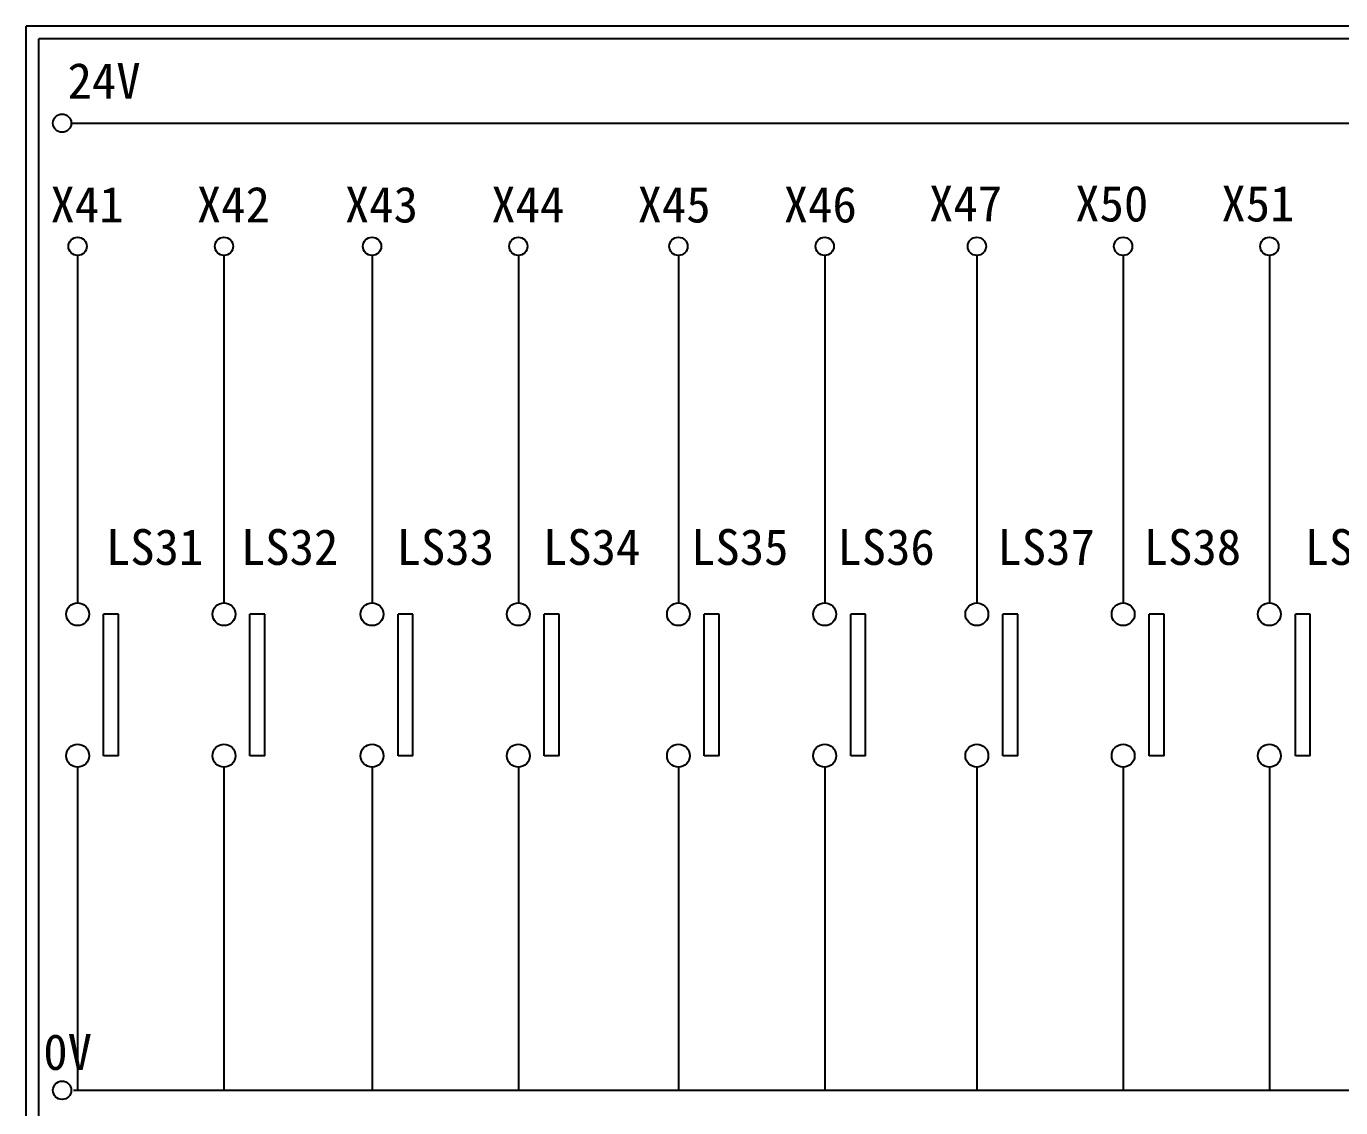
# Model space of a CAD drawing. Extents: x 275 to 562, y 265 to 469.
# Drawn here: x 274.9 to 407.1, y 360.1 to 468.9 of the extents above; entities that cross this region are included whole.
import ezdxf

# ---------------------------------------------------------------- set-up
doc = ezdxf.new("R2010")
doc.units = 0
doc.layers.get('0').update_dxf_attribs({"linetype": 'CONTINUOUS'})
doc.layers.add('圖框層', color=7, linetype='CONTINUOUS')
doc.layers.add('標尺寸層', color=3, linetype='CONTINUOUS')
doc.styles.add('STSL', font='kaiu.ttf')

msp = doc.modelspace()

# ---------------------------------------------------------------- linework, layer by layer
for p, q in [((284.17, 409.78), (282.67, 409.78)), ((298.88, 409.78), (297.38, 409.78)), ((313.78, 409.78), (312.28, 409.78)), ((328.49, 409.78), (326.99, 409.78)), ((344.59, 409.78), (343.08, 409.78)), ((359.3, 409.78), (357.8, 409.78)), ((374.6, 409.78), (373.09, 409.78)), ((389.31, 409.78), (387.81, 409.78)), ((404.02, 409.78), (402.52, 409.78)), ((284.17, 395.55), (282.67, 395.55)), ((298.88, 395.55), (297.38, 395.55)), ((313.78, 395.55), (312.28, 395.55)), ((328.49, 395.55), (326.99, 395.55)), ((344.59, 395.55), (343.08, 395.55)), ((359.3, 395.55), (357.8, 395.55)), ((374.6, 395.55), (373.09, 395.55)), ((389.31, 395.55), (387.81, 395.55)), ((404.02, 395.55), (402.52, 395.55))]:
    msp.add_line(p, q)
at = {"layer": '圖框層', "color": 7}
for p, q in [((561.9, 468.91), (274.9, 468.91)), ((274.9, 264.95), (274.9, 468.91)), ((560.65, 467.66), (276.15, 467.66)), ((276.15, 266.2), (276.15, 467.66))]:
    msp.add_line(p, q, dxfattribs=at)
at = {"layer": '標尺寸層', "color": 7}
for p, q in [((279.42, 459.17), (557.02, 459.17)), ((280.06, 445.86), (280.06, 410.93)), ((294.78, 445.86), (294.78, 410.93)), ((309.67, 445.86), (309.67, 410.93)), ((324.38, 445.86), (324.38, 410.93)), ((340.48, 445.86), (340.48, 410.93)), ((355.19, 445.86), (355.19, 410.93)), ((370.49, 445.86), (370.49, 410.93)), ((385.2, 445.86), (385.2, 410.93)), ((399.91, 445.86), (399.91, 410.93)), ((282.67, 395.55), (282.67, 409.78)), ((284.17, 395.55), (284.17, 409.78)), ((297.38, 395.55), (297.38, 409.78)), ((298.88, 395.55), (298.88, 409.78)), ((312.28, 395.55), (312.28, 409.78)), ((313.78, 395.55), (313.78, 409.78)), ((326.99, 395.55), (326.99, 409.78)), ((328.49, 395.55), (328.49, 409.78)), ((343.08, 395.55), (343.08, 409.78)), ((344.59, 395.55), (344.59, 409.78)), ((357.8, 395.55), (357.8, 409.78)), ((359.3, 395.55), (359.3, 409.78)), ((373.09, 395.55), (373.09, 409.78)), ((374.6, 395.55), (374.6, 409.78)), ((387.81, 395.55), (387.81, 409.78)), ((389.31, 395.55), (389.31, 409.78)), ((402.52, 395.55), (402.52, 409.78)), ((404.02, 395.55), (404.02, 409.78)), ((280.06, 394.41), (280.06, 361.9)), ((280.06, 394.4), (280.06, 361.9)), ((294.78, 394.41), (294.78, 361.9)), ((294.78, 394.4), (294.78, 361.9)), ((309.67, 394.41), (309.67, 361.9)), ((309.67, 394.4), (309.67, 361.9)), ((324.38, 394.41), (324.38, 361.9)), ((324.38, 394.4), (324.38, 361.9)), ((340.48, 394.41), (340.48, 361.9)), ((340.48, 394.4), (340.48, 361.9)), ((355.19, 394.41), (355.19, 361.9)), ((355.19, 394.4), (355.19, 361.9)), ((370.49, 394.41), (370.49, 361.9)), ((370.49, 394.4), (370.49, 361.9)), ((385.2, 394.41), (385.2, 361.9)), ((385.2, 394.4), (385.2, 361.9)), ((399.91, 394.41), (399.91, 361.9)), ((399.91, 394.4), (399.91, 361.9)), ((279.63, 361.9), (557.5, 361.9))]:
    msp.add_line(p, q, dxfattribs=at)
for centre, radius in [((278.5, 459.17), 0.92), ((280.06, 446.78), 0.92), ((280.06, 446.78), 0.92), ((294.78, 446.78), 0.92), ((309.67, 446.78), 0.92), ((309.67, 446.78), 0.92), ((324.38, 446.78), 0.92), ((340.48, 446.78), 0.92), ((340.48, 446.78), 0.92), ((355.19, 446.78), 0.92), ((370.49, 446.78), 0.92), ((370.49, 446.78), 0.92), ((385.2, 446.78), 0.92), ((399.91, 446.78), 0.92), ((399.91, 446.78), 0.92), ((280.06, 409.78), 1.15), ((294.78, 409.78), 1.15), ((309.67, 409.78), 1.15), ((324.38, 409.78), 1.15), ((340.48, 409.78), 1.15), ((355.19, 409.78), 1.15), ((370.49, 409.78), 1.15), ((385.2, 409.78), 1.15), ((399.91, 409.78), 1.15), ((280.06, 395.55), 1.15), ((294.78, 395.55), 1.15), ((309.67, 395.55), 1.15), ((324.38, 395.55), 1.15), ((340.48, 395.55), 1.15), ((355.19, 395.55), 1.15), ((370.49, 395.55), 1.15), ((385.2, 395.55), 1.15), ((399.91, 395.55), 1.15), ((278.5, 361.9), 0.92)]:
    msp.add_circle(centre, radius, dxfattribs=at)

# ---------------------------------------------------------------- texts
at = {"layer": '圖框層', "color": 4, "style": 'STSL'}
for s, p in [('24V', (279.05, 461.63)), ('X41', (277.33, 449.18)), ('X42', (292.05, 449.18)), ('X43', (306.94, 449.18)), ('X44', (321.66, 449.18)), ('X45', (336.37, 449.18)), ('X46', (351.07, 449.18)), ('X47', (365.68, 449.28)), ('X50', (380.38, 449.28)), ('X51', (395.08, 449.28)), ('LS31', (282.9, 414.74)), ('LS32', (296.48, 414.74)), ('LS33', (312.14, 414.74)), ('LS34', (326.85, 414.74)), ('LS35', (341.75, 414.74)), ('LS36', (356.46, 414.74)), ('LS37', (372.56, 414.74)), ('LS38', (387.27, 414.74)), ('LS39', (403.46, 414.74)), ('0V', (276.61, 363.95))]:
    msp.add_text(s, height=3.6, dxfattribs=at).set_placement(p)

doc.saveas('drawing.dxf')
